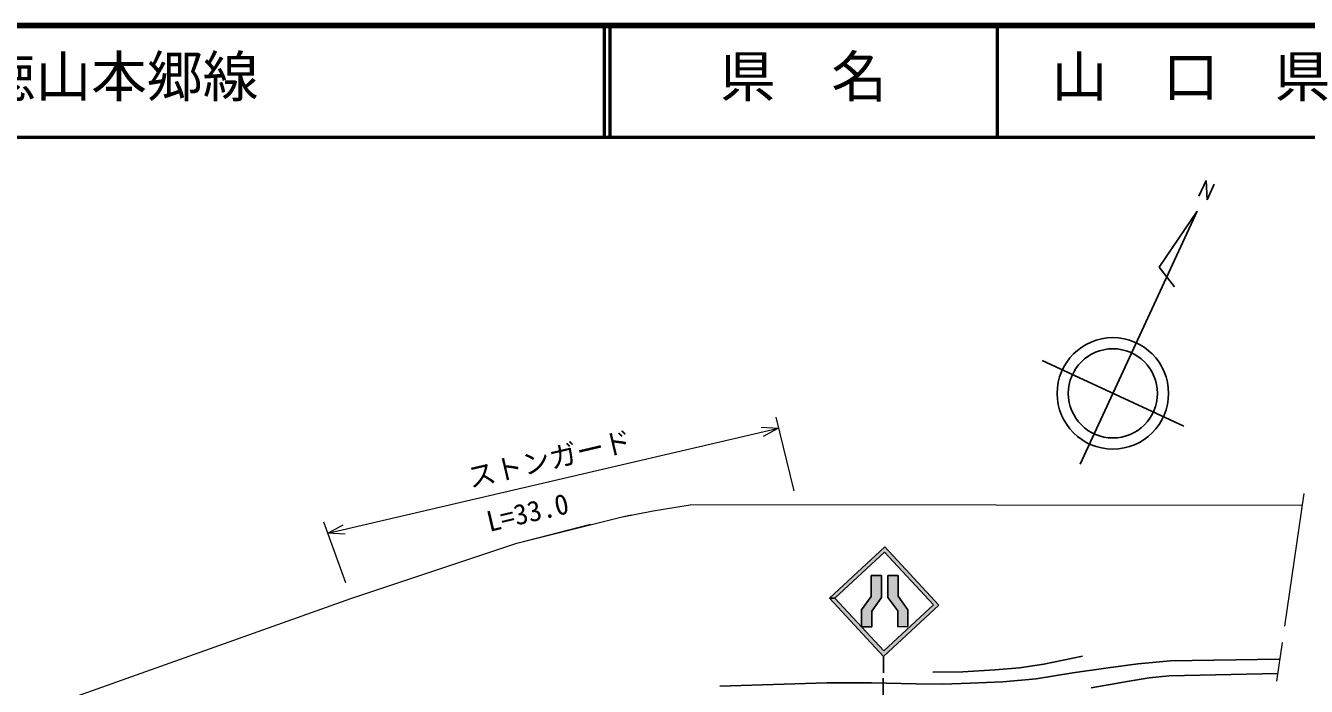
# Model space of a CAD drawing. Units: millimetres, scale not verified. Extents: x 40000 to 680000, y 20000 to 380000.
# Drawn here: x 245857 to 360738, y 320744 to 380000 of the extents above; entities that cross this region are included whole.
import ezdxf
from ezdxf.enums import TextEntityAlignment as Align

# ---------------------------------------------------------------- set-up
doc = ezdxf.new("R2010")
doc.units = ezdxf.units.MM
doc.header["$LTSCALE"] = 1000
doc.linetypes.add('CHAIN', pattern=[18.5, 12, -1.5, 3.5, -1.5])
for name, color, linetype, lineweight in [('M-BGD', 7, 'Continuous', 25), ('M-BMK', 2, 'CHAIN', 13), ('M-BMK-SRVR', 3, 'Continuous', 25), ('M-STR-HTXT', 7, 'Continuous', 13), ('M-STR-STRC', 7, 'Continuous', 25), ('M-TTL', 2, 'Continuous', 140), ('M-TTL-LINE', 7, 'Continuous', 50), ('M-TTL-TXT', 7, 'Continuous', 13)]:
    doc.layers.add(name, color=color, linetype=linetype, lineweight=lineweight)
doc.styles.add('ＭＳ ゴシック', font='')
doc.styles.get('ＭＳ ゴシック').set_extended_font_data('MS Gothic')

msp = doc.modelspace()

# ---------------------------------------------------------------- hatches: boundary and pattern name
at = {"layer": 'M-STR-STRC'}
for points in [[(322913, 333273), (327772, 328039), (322814, 323435), (317954, 328668), (318449, 328650), (322832, 323929), (327278, 328058), (322894, 332778), (318449, 328650), (317954, 328668)], [(321702, 330677), (322626, 330678), (322628, 328710), (321756, 327504), (321757, 326097), (320834, 326096), (320832, 327614), (321704, 328819)], [(323201, 330678), (324125, 330679), (324127, 328822), (325001, 327617), (325003, 326100), (324079, 326099), (324077, 327506), (323203, 328711)]]:
    msp.add_hatch(color=256, dxfattribs=at).paths.add_polyline_path(points)

# ---------------------------------------------------------------- linework, layer by layer
at = {"layer": 'M-BGD'}
for p, q in [((322814, 323435), (322792, 321960)), ((337186, 322725), (340645, 323454)), ((345633, 322766), (348557, 323039)), ((348557, 323039), (358292, 323171)), ((358292, 323171), (358339, 323172)), ((327217, 322019), (329919, 322060)), ((329919, 322060), (332820, 322214)), ((332820, 322214), (335011, 322420)), ((335011, 322420), (337186, 322725)), ((336503, 321422), (339778, 321973)), ((339778, 321973), (342967, 322409)), ((342967, 322409), (345633, 322766)), ((348416, 321688), (346628, 321508)), ((358151, 321885), (348416, 321688)), ((308114, 320778), (317725, 321054)), ((317725, 321054), (321725, 321061)), ((321725, 321061), (325743, 320967)), ((325743, 320967), (328143, 320944)), ((328143, 320944), (330592, 321021)), ((330592, 321021), (333514, 321166)), ((333514, 321166), (336503, 321422)), ((344651, 321196), (341429, 320615)), ((346628, 321508), (344651, 321196))]:
    msp.add_line(p, q, dxfattribs=at)
at = {"layer": 'M-BMK'}
msp.add_line((360514, 338032), (355594, 304421), dxfattribs=at)
at = {"layer": 'M-BMK-SRVR'}
for p, q in [((351105, 364716), (351754, 366116)), ((351754, 366116), (351830, 364375)), ((351830, 364375), (352474, 365784)), ((350954, 363352), (340437, 340670)), ((350954, 363352), (347522, 358329)), ((347522, 358329), (348916, 356580)), ((349732, 344076), (337030, 349966))]:
    msp.add_line(p, q, dxfattribs=at)
for radius in [4998, 4000]:
    msp.add_circle((343381, 347021), radius, dxfattribs=at)
at = {"layer": 'M-STR-HTXT'}
for p, q in [((313158, 344883), (314756, 338275)), ((272964, 334473), (313388, 343910)), ((311832, 343978), (313388, 343910)), ((313388, 343910), (312023, 343160)), ((302138, 336482), (305299, 336988)), ((305299, 336988), (305473, 337015)), ((360357, 336957), (305473, 337015)), ((274586, 330022), (272597, 335481)), ((289920, 333596), (299259, 335922)), ((299259, 335922), (302138, 336482)), ((299259, 335922), (300173, 336115)), ((272964, 334473), (274329, 335223)), ((274520, 334405), (272964, 334473)), ((289920, 333596), (296533, 335282)), ((275033, 328627), (289920, 333596)), ((244422, 317747), (275033, 328627))]:
    msp.add_line(p, q, dxfattribs=at)
at = {"layer": 'M-STR-STRC'}
for p, q in [((317954, 328668), (322913, 333273)), ((322913, 333273), (317954, 328668)), ((322913, 333273), (327772, 328039)), ((327772, 328039), (322913, 333273)), ((322894, 332778), (318448, 328650)), ((318449, 328650), (322894, 332778)), ((327278, 328058), (322894, 332778)), ((322894, 332778), (327278, 328058)), ((321702, 330677), (322626, 330678)), ((321702, 330677), (322626, 330678)), ((321704, 328819), (321702, 330677)), ((321702, 330677), (321704, 328819)), ((322626, 330678), (322628, 328710)), ((322626, 330678), (322628, 328710)), ((323201, 330678), (324125, 330679)), ((324125, 330679), (323201, 330678)), ((323203, 328711), (323201, 330678)), ((323201, 330678), (323203, 328711)), ((324125, 330679), (324127, 328822)), ((324125, 330679), (324127, 328822)), ((322814, 323435), (317954, 328668)), ((317954, 328668), (318448, 328650)), ((318448, 328650), (317954, 328668)), ((317954, 328668), (322814, 323435)), ((318448, 328650), (322832, 323929)), ((322832, 323929), (318449, 328650)), ((320832, 327614), (321704, 328819)), ((321704, 328819), (320832, 327614)), ((322628, 328710), (321756, 327504)), ((322628, 328710), (321756, 327504)), ((324077, 327506), (323203, 328711)), ((323203, 328711), (324077, 327506)), ((324127, 328822), (325001, 327617)), ((324127, 328822), (325001, 327617)), ((320833, 326096), (320832, 327614)), ((320832, 327614), (320833, 326096)), ((321756, 327504), (321757, 326097)), ((321756, 327504), (321757, 326097)), ((327772, 328039), (322814, 323435)), ((322814, 323435), (327772, 328039)), ((322832, 323929), (327278, 328058)), ((327278, 328058), (322832, 323929)), ((324079, 326099), (324077, 327506)), ((324077, 327506), (324079, 326099)), ((325001, 327617), (325002, 326100)), ((325001, 327617), (325002, 326100)), ((321757, 326097), (320833, 326096)), ((320833, 326096), (321757, 326097)), ((325002, 326100), (324079, 326099)), ((325002, 326100), (324079, 326099)), ((322785, 321495), (322816, 308529))]:
    msp.add_line(p, q, dxfattribs=at)
at = {"layer": 'M-TTL'}
msp.add_line((680000, 380000), (40000, 380000), dxfattribs=at)
at = {"layer": 'M-TTL-LINE'}
for p, q in [((297750, 380000), (297750, 370000)), ((298250, 380000), (298250, 370000)), ((333000, 380000), (333000, 370000)), ((40000, 370000), (680000, 370000))]:
    msp.add_line(p, q, dxfattribs=at)

# ---------------------------------------------------------------- texts
at = {"layer": 'M-STR-HTXT', "style": 'ＭＳ ゴシック'}
for s, p in [('ストンガード', (285880, 338002)), ('L=33.0', (287576, 334058))]:
    msp.add_text(s, height=1833, rotation=13.2, dxfattribs=at).set_placement(p, align=Align.BOTTOM_LEFT)
at = {"layer": 'M-TTL-TXT', "style": 'ＭＳ ゴシック'}
for s, p in [('主要地方道徳山本郷線', (216734, 372500)), ('県\u3000名', (308125, 372500)), ('山\u3000口\u3000県', (337875, 372500))]:
    msp.add_text(s, height=3666, dxfattribs=at).set_placement(p, align=Align.BOTTOM_LEFT)

doc.saveas('drawing.dxf')
